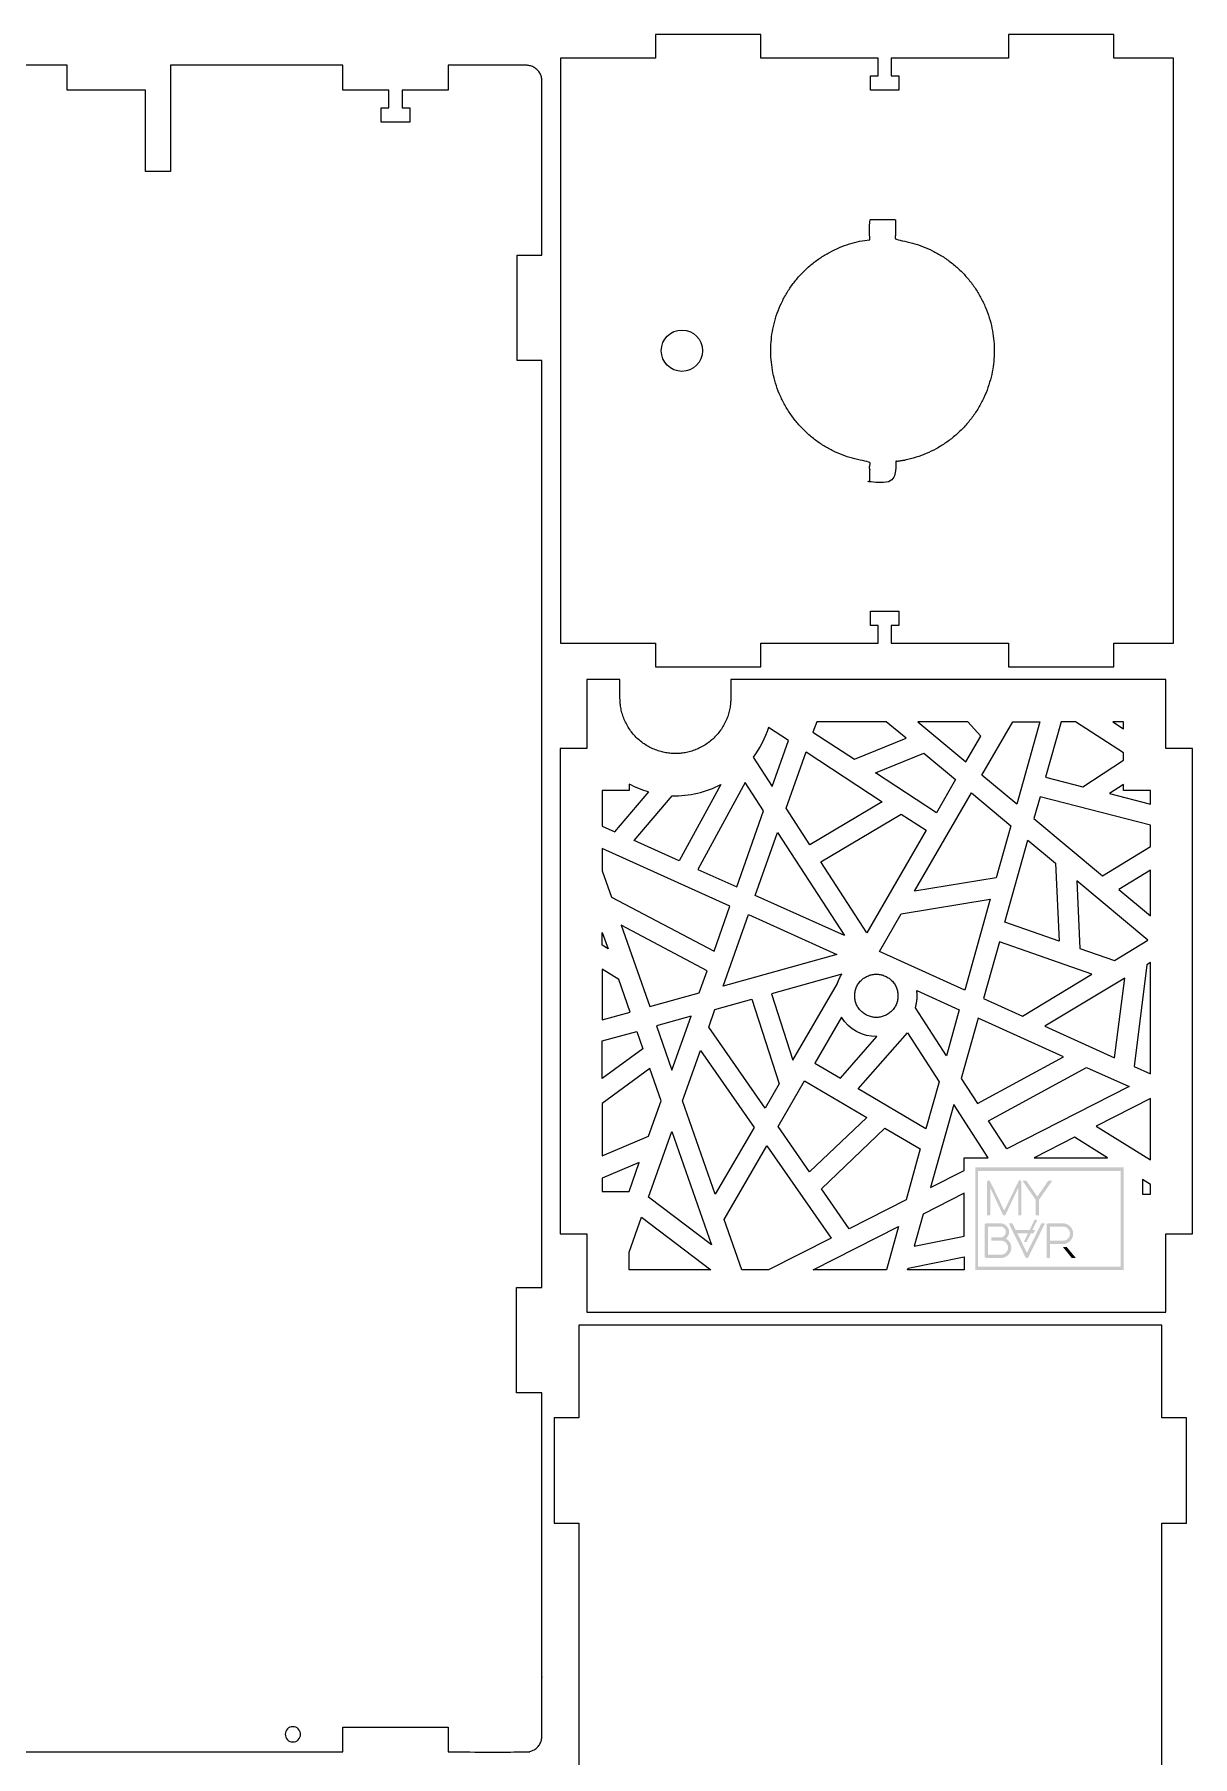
# Model space of a CAD drawing. Header units: millimetres. Extents: x -506 to 66, y 375 to 955.
# Drawn here: x -154.1 to 65.6, y 627.8 to 954.5 of the extents above; entities that cross this region are included whole.
import ezdxf

# ---------------------------------------------------------------- set-up
doc = ezdxf.new("R2010")
doc.units = ezdxf.units.MM
doc.layers.add('Default', color=18, linetype='Continuous', true_color=0x000000)

msp = doc.modelspace()

# ---------------------------------------------------------------- hatches: boundary and pattern name
at = {"layer": 'Default', "true_color": 0xffffff, "extrusion": (0, 0, -1)}
h = msp.add_hatch(color=7, dxfattribs=at)
h.paths.add_polyline_path([(-52.54, 720.14), (-24.4, 720.14), (-24.4, 739.57), (-52.54, 739.57)], flags=0)
h.paths.add_polyline_path([(-24.95, 720.78), (-51.99, 720.78), (-51.99, 738.93), (-24.95, 738.93)], flags=0)
for points in [[(-33.18, 730.49), (-32.57, 730.49), (-32.57, 735.72), (-30.17, 730.64), (-30.16, 730.64), (-30.16, 730.63), (-30.15, 730.62), (-30.15, 730.61), (-30.14, 730.6), (-30.13, 730.6), (-30.13, 730.59), (-30.12, 730.58), (-30.11, 730.58), (-30.1, 730.57), (-30.1, 730.56), (-30.09, 730.56), (-30.08, 730.55), (-30.07, 730.55), (-30.06, 730.54), (-30.06, 730.53), (-30.05, 730.53), (-30.04, 730.53), (-30.03, 730.52), (-30.02, 730.52), (-30.01, 730.51), (-30, 730.51), (-29.99, 730.51), (-29.98, 730.51), (-29.97, 730.5), (-29.96, 730.5), (-29.95, 730.5), (-29.94, 730.5), (-29.94, 730.5), (-29.93, 730.5), (-29.92, 730.5), (-29.91, 730.5), (-29.9, 730.5), (-29.89, 730.5), (-29.88, 730.5), (-29.87, 730.5), (-29.86, 730.5), (-29.85, 730.5), (-29.84, 730.5), (-29.83, 730.5), (-29.82, 730.51), (-29.81, 730.51), (-29.8, 730.51), (-29.79, 730.52), (-29.78, 730.52), (-29.77, 730.52), (-29.77, 730.53), (-29.76, 730.53), (-29.75, 730.54), (-29.74, 730.54), (-29.73, 730.55), (-29.73, 730.55), (-29.72, 730.56), (-29.71, 730.57), (-29.7, 730.57), (-29.7, 730.58), (-29.69, 730.59), (-29.68, 730.59), (-29.67, 730.6), (-29.67, 730.61), (-29.66, 730.62), (-29.66, 730.63), (-29.65, 730.64), (-29.64, 730.64), (-27.25, 735.72), (-27.25, 730.49), (-26.64, 730.49), (-26.64, 736.81), (-26.64, 736.83), (-26.64, 736.84), (-26.64, 736.85), (-26.64, 736.86), (-26.64, 736.87), (-26.64, 736.87), (-26.64, 736.88), (-26.64, 736.89), (-26.64, 736.89), (-26.64, 736.9), (-26.65, 736.9), (-26.65, 736.91), (-26.65, 736.92), (-26.65, 736.92), (-26.65, 736.93), (-26.66, 736.93), (-26.66, 736.94), (-26.66, 736.94), (-26.66, 736.95), (-26.66, 736.95), (-26.67, 736.96), (-26.67, 736.96), (-26.67, 736.97), (-26.67, 736.97), (-26.68, 736.98), (-26.68, 736.98), (-26.68, 736.99), (-26.69, 736.99), (-26.69, 737), (-26.69, 737), (-26.7, 737.01), (-26.7, 737.01), (-26.71, 737.02), (-26.71, 737.02), (-26.71, 737.02), (-26.72, 737.03), (-26.72, 737.03), (-26.73, 737.04), (-26.73, 737.04), (-26.73, 737.04), (-26.74, 737.05), (-26.74, 737.05), (-26.75, 737.05), (-26.75, 737.06), (-26.76, 737.06), (-26.76, 737.06), (-26.77, 737.07), (-26.77, 737.07), (-26.78, 737.07), (-26.79, 737.08), (-26.79, 737.08), (-26.8, 737.08), (-26.8, 737.08), (-26.81, 737.09), (-26.82, 737.09), (-26.83, 737.09), (-26.84, 737.1), (-26.85, 737.1), (-26.86, 737.1), (-26.87, 737.11), (-26.87, 737.11), (-26.88, 737.11), (-26.89, 737.11), (-26.89, 737.11), (-26.9, 737.11), (-26.9, 737.11), (-26.91, 737.12), (-26.92, 737.12), (-26.92, 737.12), (-26.93, 737.12), (-26.93, 737.12), (-26.94, 737.12), (-26.95, 737.12), (-26.95, 737.12), (-26.96, 737.12), (-26.96, 737.12), (-26.97, 737.12), (-26.98, 737.12), (-26.98, 737.12), (-26.99, 737.11), (-27, 737.11), (-27, 737.11), (-27.01, 737.11), (-27.01, 737.11), (-27.02, 737.11), (-27.03, 737.11), (-27.03, 737.1), (-27.04, 737.1), (-27.05, 737.1), (-27.05, 737.1), (-27.06, 737.09), (-27.07, 737.09), (-27.08, 737.09), (-27.08, 737.08), (-27.09, 737.08), (-27.09, 737.08), (-27.1, 737.07), (-27.11, 737.07), (-27.11, 737.07), (-27.12, 737.06), (-27.12, 737.06), (-27.13, 737.06), (-27.13, 737.05), (-27.14, 737.05), (-27.14, 737.05), (-27.15, 737.04), (-27.15, 737.04), (-27.15, 737.03), (-27.16, 737.03), (-27.16, 737.02), (-27.17, 737.02), (-27.17, 737.02), (-27.18, 737.01), (-27.18, 737.01), (-27.18, 737), (-27.19, 737), (-27.19, 736.99), (-27.2, 736.99), (-27.2, 736.98), (-27.2, 736.98), (-27.21, 736.97), (-29.91, 731.39), (-32.62, 736.97), (-32.62, 736.98), (-32.62, 736.98), (-32.63, 736.99), (-32.63, 736.99), (-32.63, 737), (-32.64, 737), (-32.64, 737.01), (-32.64, 737.01), (-32.65, 737.02), (-32.65, 737.02), (-32.66, 737.02), (-32.66, 737.03), (-32.66, 737.03), (-32.67, 737.04), (-32.67, 737.04), (-32.68, 737.05), (-32.68, 737.05), (-32.69, 737.05), (-32.69, 737.06), (-32.7, 737.06), (-32.7, 737.06), (-32.71, 737.07), (-32.71, 737.07), (-32.72, 737.07), (-32.72, 737.08), (-32.73, 737.08), (-32.73, 737.08), (-32.74, 737.09), (-32.75, 737.09), (-32.75, 737.09), (-32.76, 737.09), (-32.76, 737.1), (-32.77, 737.1), (-32.78, 737.1), (-32.78, 737.1), (-32.79, 737.11), (-32.79, 737.11), (-32.8, 737.11), (-32.81, 737.11), (-32.81, 737.11), (-32.82, 737.11), (-32.82, 737.11), (-32.83, 737.12), (-32.84, 737.12), (-32.84, 737.12), (-32.85, 737.12), (-32.85, 737.12), (-32.86, 737.12), (-32.87, 737.12), (-32.87, 737.12), (-32.88, 737.12), (-32.88, 737.12), (-32.89, 737.12), (-32.9, 737.12), (-32.9, 737.12), (-32.91, 737.11), (-32.91, 737.11), (-32.92, 737.11), (-32.93, 737.11), (-32.93, 737.11), (-32.94, 737.11), (-32.94, 737.11), (-32.95, 737.1), (-32.96, 737.1), (-32.96, 737.1), (-32.97, 737.1), (-32.97, 737.1), (-32.98, 737.09), (-32.99, 737.09), (-32.99, 737.09), (-33, 737.09), (-33, 737.08), (-33.01, 737.08), (-33.01, 737.08), (-33.02, 737.08), (-33.02, 737.07), (-33.03, 737.07), (-33.04, 737.07), (-33.04, 737.07), (-33.05, 737.06), (-33.05, 737.06), (-33.06, 737.06), (-33.06, 737.05), (-33.07, 737.05), (-33.07, 737.04), (-33.07, 737.04), (-33.08, 737.04), (-33.08, 737.03), (-33.09, 737.03), (-33.09, 737.02), (-33.1, 737.02), (-33.1, 737.02), (-33.11, 737.01), (-33.11, 737.01), (-33.11, 737), (-33.12, 737), (-33.12, 736.99), (-33.13, 736.99), (-33.13, 736.98), (-33.13, 736.98), (-33.14, 736.97), (-33.14, 736.97), (-33.14, 736.96), (-33.15, 736.96), (-33.15, 736.95), (-33.15, 736.94), (-33.16, 736.94), (-33.16, 736.93), (-33.16, 736.93), (-33.16, 736.92), (-33.17, 736.92), (-33.17, 736.91), (-33.17, 736.9), (-33.17, 736.9), (-33.17, 736.89), (-33.18, 736.89), (-33.18, 736.88), (-33.18, 736.88), (-33.18, 736.87), (-33.18, 736.86), (-33.18, 736.86), (-33.18, 736.85), (-33.18, 736.84), (-33.18, 736.84), (-33.18, 736.83), (-33.18, 736.83), (-33.18, 736.82), (-33.18, 736.81)], [(-36.49, 733.42), (-36.49, 730.52), (-35.88, 730.52), (-35.88, 733.45), (-33.34, 737.09), (-34.08, 737.09), (-36.19, 734.05), (-38.28, 737.09), (-39.03, 737.09)], [(-36.18, 729.63), (-35.39, 728), (-34.14, 725.41), (-33.63, 725.44), (-34.93, 728.13), (-35.68, 729.66)]]:
    msp.add_hatch(color=7, dxfattribs=at).paths.add_polyline_path(points, flags=0)
at = {"layer": 'Default', "true_color": 0xffffff}
h = msp.add_hatch(color=7, dxfattribs=at)
h.paths.add_polyline_path([(30.96, 725.36), (30.93, 725.42), (30.89, 725.47), (30.85, 725.52), (30.81, 725.57), (30.77, 725.62), (30.73, 725.67), (30.68, 725.72), (30.64, 725.76), (30.59, 725.81), (30.54, 725.85), (30.49, 725.89), (30.44, 725.93), (30.39, 725.96), (30.34, 726), (30.28, 726.03), (30.23, 726.07), (30.26, 726.1), (30.29, 726.13), (30.33, 726.16), (30.36, 726.19), (30.39, 726.22), (30.42, 726.25), (30.45, 726.29), (30.48, 726.32), (30.5, 726.36), (30.53, 726.39), (30.55, 726.43), (30.58, 726.47), (30.6, 726.5), (30.62, 726.54), (30.64, 726.58), (30.66, 726.62), (30.68, 726.67), (30.7, 726.71), (30.72, 726.75), (30.73, 726.79), (30.75, 726.83), (30.76, 726.88), (30.77, 726.92), (30.78, 726.97), (30.79, 727.01), (30.8, 727.06), (30.81, 727.1), (30.81, 727.15), (30.82, 727.2), (30.82, 727.24), (30.82, 727.29), (30.82, 727.34), (30.82, 727.38), (30.82, 727.42), (30.82, 727.46), (30.81, 727.51), (30.81, 727.55), (30.8, 727.59), (30.8, 727.63), (30.79, 727.67), (30.78, 727.71), (30.77, 727.75), (30.76, 727.79), (30.75, 727.82), (30.74, 727.86), (30.72, 727.9), (30.71, 727.94), (30.69, 727.97), (30.68, 728.01), (30.66, 728.05), (30.64, 728.08), (30.62, 728.12), (30.61, 728.15), (30.59, 728.18), (30.56, 728.22), (30.54, 728.25), (30.52, 728.28), (30.5, 728.31), (30.47, 728.34), (30.45, 728.37), (30.42, 728.4), (30.4, 728.43), (30.37, 728.46), (30.34, 728.49), (30.32, 728.52), (30.29, 728.55), (30.26, 728.57), (30.23, 728.6), (30.2, 728.62), (30.17, 728.65), (30.13, 728.67), (30.1, 728.69), (30.07, 728.71), (30.04, 728.73), (30, 728.75), (29.97, 728.77), (29.93, 728.79), (29.9, 728.81), (29.86, 728.83), (29.83, 728.84), (29.79, 728.86), (29.75, 728.87), (29.71, 728.88), (29.68, 728.9), (29.64, 728.91), (29.6, 728.92), (29.56, 728.93), (29.52, 728.94), (29.48, 728.94), (29.44, 728.95), (29.4, 728.96), (29.36, 728.96), (29.32, 728.96), (29.28, 728.97), (29.23, 728.97), (29.19, 728.97), (26.51, 728.97), (26.5, 728.97), (26.49, 728.97), (26.49, 728.97), (26.48, 728.97), (26.47, 728.97), (26.46, 728.97), (26.46, 728.96), (26.45, 728.96), (26.44, 728.96), (26.43, 728.96), (26.43, 728.96), (26.42, 728.96), (26.41, 728.95), (26.41, 728.95), (26.4, 728.95), (26.39, 728.95), (26.39, 728.94), (26.38, 728.94), (26.37, 728.94), (26.37, 728.93), (26.36, 728.93), (26.35, 728.93), (26.35, 728.92), (26.34, 728.92), (26.34, 728.92), (26.33, 728.91), (26.32, 728.91), (26.32, 728.9), (26.31, 728.9), (26.3, 728.89), (26.3, 728.89), (26.29, 728.88), (26.29, 728.88), (26.28, 728.87), (26.28, 728.86), (26.27, 728.86), (26.27, 728.85), (26.26, 728.85), (26.26, 728.84), (26.25, 728.84), (26.25, 728.83), (26.24, 728.82), (26.24, 728.82), (26.24, 728.81), (26.23, 728.8), (26.23, 728.8), (26.23, 728.79), (26.22, 728.78), (26.22, 728.78), (26.22, 728.77), (26.22, 728.76), (26.21, 728.76), (26.21, 728.75), (26.21, 728.74), (26.21, 728.74), (26.21, 728.73), (26.21, 728.72), (26.2, 728.72), (26.2, 728.71), (26.2, 728.7), (26.2, 728.69), (26.2, 728.69), (26.2, 728.68), (26.2, 728.67), (26.2, 722.71), (26.2, 722.7), (26.2, 722.69), (26.2, 722.69), (26.2, 722.68), (26.2, 722.67), (26.2, 722.66), (26.21, 722.66), (26.21, 722.65), (26.21, 722.64), (26.21, 722.64), (26.21, 722.63), (26.21, 722.62), (26.22, 722.61), (26.22, 722.61), (26.22, 722.6), (26.22, 722.59), (26.23, 722.59), (26.23, 722.58), (26.23, 722.57), (26.24, 722.57), (26.24, 722.56), (26.24, 722.55), (26.25, 722.55), (26.25, 722.54), (26.26, 722.54), (26.26, 722.53), (26.27, 722.52), (26.27, 722.52), (26.28, 722.51), (26.28, 722.51), (26.29, 722.5), (26.29, 722.49), (26.3, 722.49), (26.3, 722.48), (26.31, 722.48), (26.32, 722.47), (26.32, 722.47), (26.33, 722.46), (26.34, 722.46), (26.34, 722.45), (26.35, 722.45), (26.35, 722.45), (26.36, 722.44), (26.37, 722.44), (26.37, 722.43), (26.38, 722.43), (26.39, 722.43), (26.39, 722.43), (26.4, 722.42), (26.41, 722.42), (26.41, 722.42), (26.42, 722.42), (26.43, 722.41), (26.43, 722.41), (26.44, 722.41), (26.45, 722.41), (26.46, 722.41), (26.46, 722.41), (26.47, 722.4), (26.48, 722.4), (26.49, 722.4), (26.49, 722.4), (26.5, 722.4), (26.51, 722.4), (29.33, 722.4), (29.38, 722.4), (29.43, 722.41), (29.48, 722.41), (29.53, 722.42), (29.57, 722.42), (29.62, 722.43), (29.67, 722.44), (29.71, 722.45), (29.76, 722.46), (29.81, 722.47), (29.85, 722.48), (29.9, 722.5), (29.94, 722.51), (29.98, 722.53), (30.03, 722.55), (30.07, 722.57), (30.11, 722.59), (30.16, 722.61), (30.2, 722.63), (30.24, 722.65), (30.28, 722.68), (30.32, 722.7), (30.36, 722.73), (30.4, 722.75), (30.44, 722.78), (30.47, 722.81), (30.51, 722.84), (30.54, 722.86), (30.58, 722.89), (30.61, 722.93), (30.65, 722.96), (30.68, 722.99), (30.71, 723.02), (30.75, 723.06), (30.78, 723.09), (30.81, 723.13), (30.83, 723.16), (30.86, 723.2), (30.89, 723.24), (30.92, 723.28), (30.94, 723.31), (30.97, 723.35), (30.99, 723.39), (31.01, 723.44), (31.03, 723.48), (31.05, 723.52), (31.07, 723.56), (31.09, 723.61), (31.11, 723.65), (31.13, 723.7), (31.14, 723.74), (31.16, 723.79), (31.17, 723.83), (31.18, 723.88), (31.2, 723.93), (31.21, 723.97), (31.21, 724.02), (31.22, 724.07), (31.23, 724.11), (31.23, 724.16), (31.24, 724.21), (31.24, 724.26), (31.24, 724.31), (31.24, 724.36), (31.24, 724.43), (31.24, 724.49), (31.23, 724.56), (31.22, 724.63), (31.21, 724.69), (31.21, 724.73), (31.2, 724.76), (31.2, 724.79), (31.19, 724.82), (31.18, 724.85), (31.17, 724.88), (31.16, 724.92), (31.15, 724.95), (31.14, 724.98), (31.13, 725.01), (31.12, 725.04), (31.11, 725.07), (31.1, 725.1), (31.08, 725.13), (31.07, 725.16), (31.06, 725.19), (31.04, 725.22), (31.03, 725.25), (31.01, 725.28), (31, 725.3)], flags=0)
h.paths.add_polyline_path([(30.52, 723.83), (30.51, 723.8), (30.5, 723.77), (30.48, 723.74), (30.47, 723.71), (30.45, 723.68), (30.43, 723.66), (30.42, 723.63), (30.4, 723.6), (30.38, 723.58), (30.36, 723.55), (30.34, 723.52), (30.32, 723.5), (30.3, 723.48), (30.28, 723.45), (30.26, 723.43), (30.23, 723.41), (30.21, 723.38), (30.19, 723.36), (30.16, 723.34), (30.14, 723.32), (30.11, 723.3), (30.09, 723.28), (30.06, 723.26), (30.03, 723.25), (30.01, 723.23), (29.98, 723.21), (29.95, 723.19), (29.92, 723.18), (29.89, 723.16), (29.86, 723.15), (29.84, 723.13), (29.8, 723.12), (29.77, 723.11), (29.74, 723.1), (29.71, 723.09), (29.68, 723.08), (29.65, 723.07), (29.62, 723.06), (29.58, 723.05), (29.55, 723.04), (29.52, 723.04), (29.49, 723.03), (29.45, 723.03), (29.42, 723.02), (29.39, 723.02), (29.35, 723.02), (29.32, 723.02), (29.29, 723.02), (26.81, 723.02), (26.81, 728.36), (29.19, 728.36), (29.22, 728.36), (29.24, 728.36), (29.27, 728.36), (29.29, 728.36), (29.32, 728.36), (29.35, 728.35), (29.37, 728.35), (29.4, 728.34), (29.42, 728.34), (29.45, 728.33), (29.47, 728.32), (29.49, 728.32), (29.52, 728.31), (29.54, 728.3), (29.57, 728.29), (29.59, 728.28), (29.61, 728.27), (29.64, 728.26), (29.66, 728.25), (29.68, 728.24), (29.7, 728.22), (29.72, 728.21), (29.74, 728.2), (29.77, 728.18), (29.79, 728.17), (29.8, 728.16), (29.82, 728.14), (29.84, 728.13), (29.86, 728.11), (29.88, 728.09), (29.9, 728.08), (29.91, 728.06), (29.93, 728.04), (29.95, 728.03), (29.96, 728.01), (29.98, 727.99), (29.99, 727.97), (30.01, 727.95), (30.02, 727.93), (30.04, 727.91), (30.05, 727.89), (30.06, 727.87), (30.08, 727.85), (30.09, 727.83), (30.1, 727.81), (30.11, 727.78), (30.12, 727.76), (30.13, 727.74), (30.14, 727.71), (30.15, 727.69), (30.16, 727.67), (30.17, 727.64), (30.18, 727.62), (30.18, 727.59), (30.19, 727.57), (30.2, 727.54), (30.2, 727.52), (30.2, 727.49), (30.21, 727.47), (30.21, 727.44), (30.21, 727.42), (30.22, 727.39), (30.22, 727.36), (30.22, 727.34), (30.22, 727.31), (30.22, 727.29), (30.21, 727.26), (30.21, 727.23), (30.21, 727.21), (30.2, 727.18), (30.2, 727.16), (30.2, 727.13), (30.19, 727.11), (30.18, 727.08), (30.18, 727.06), (30.17, 727.03), (30.16, 727.01), (30.15, 726.99), (30.14, 726.96), (30.13, 726.94), (30.12, 726.92), (30.11, 726.89), (30.1, 726.87), (30.09, 726.85), (30.08, 726.83), (30.06, 726.8), (30.05, 726.78), (30.04, 726.76), (30.02, 726.74), (30.01, 726.72), (29.99, 726.7), (29.98, 726.68), (29.96, 726.66), (29.95, 726.65), (29.93, 726.63), (29.91, 726.61), (29.9, 726.59), (29.88, 726.58), (29.86, 726.56), (29.84, 726.54), (29.82, 726.53), (29.8, 726.51), (29.79, 726.5), (29.77, 726.49), (29.74, 726.47), (29.72, 726.46), (29.7, 726.45), (29.68, 726.43), (29.66, 726.42), (29.64, 726.41), (29.61, 726.4), (29.59, 726.39), (29.57, 726.38), (29.54, 726.37), (29.52, 726.36), (29.49, 726.36), (29.47, 726.35), (29.45, 726.34), (29.42, 726.34), (29.4, 726.33), (29.37, 726.33), (29.35, 726.32), (29.32, 726.32), (29.29, 726.32), (29.27, 726.32), (29.24, 726.31), (29.22, 726.31), (29.19, 726.31), (27.49, 726.31), (27.49, 725.7), (29.29, 725.7), (29.32, 725.7), (29.35, 725.7), (29.39, 725.69), (29.42, 725.69), (29.45, 725.69), (29.49, 725.68), (29.52, 725.68), (29.55, 725.67), (29.58, 725.67), (29.62, 725.66), (29.65, 725.65), (29.68, 725.64), (29.71, 725.63), (29.74, 725.62), (29.77, 725.61), (29.8, 725.59), (29.84, 725.58), (29.86, 725.57), (29.89, 725.55), (29.92, 725.54), (29.95, 725.52), (29.98, 725.5), (30.01, 725.49), (30.03, 725.47), (30.06, 725.45), (30.09, 725.43), (30.11, 725.41), (30.14, 725.39), (30.16, 725.37), (30.19, 725.35), (30.21, 725.33), (30.23, 725.3), (30.26, 725.28), (30.28, 725.26), (30.3, 725.23), (30.32, 725.21), (30.34, 725.18), (30.36, 725.16), (30.38, 725.13), (30.4, 725.1), (30.42, 725.08), (30.43, 725.05), (30.45, 725.02), (30.47, 724.99), (30.48, 724.96), (30.5, 724.93), (30.51, 724.9), (30.52, 724.87), (30.54, 724.84), (30.55, 724.81), (30.56, 724.78), (30.57, 724.75), (30.58, 724.72), (30.59, 724.69), (30.6, 724.65), (30.6, 724.62), (30.61, 724.59), (30.61, 724.56), (30.62, 724.52), (30.62, 724.49), (30.63, 724.46), (30.63, 724.42), (30.63, 724.39), (30.63, 724.36), (30.63, 724.32), (30.63, 724.29), (30.63, 724.25), (30.62, 724.22), (30.62, 724.19), (30.61, 724.15), (30.61, 724.12), (30.6, 724.09), (30.6, 724.05), (30.59, 724.02), (30.58, 723.99), (30.57, 723.96), (30.56, 723.92), (30.55, 723.89), (30.54, 723.86)], flags=0)
for points in [[(33.94, 722.55), (33.95, 722.54), (33.95, 722.53), (33.96, 722.52), (33.97, 722.51), (33.97, 722.5), (33.98, 722.49), (33.99, 722.48), (33.99, 722.47), (34, 722.46), (34, 722.46), (34.01, 722.46), (34.01, 722.45), (34.01, 722.45), (34.02, 722.45), (34.02, 722.44), (34.03, 722.44), (34.03, 722.44), (34.03, 722.43), (34.04, 722.43), (34.04, 722.43), (34.05, 722.42), (34.05, 722.42), (34.05, 722.42), (34.06, 722.41), (34.06, 722.41), (34.07, 722.41), (34.07, 722.41), (34.08, 722.4), (34.08, 722.4), (34.08, 722.4), (34.09, 722.4), (34.09, 722.4), (34.1, 722.39), (34.1, 722.39), (34.11, 722.39), (34.11, 722.39), (34.12, 722.39), (34.12, 722.39), (34.13, 722.38), (34.13, 722.38), (34.14, 722.38), (34.14, 722.38), (34.15, 722.38), (34.16, 722.38), (34.17, 722.38), (34.18, 722.38), (34.19, 722.37), (34.2, 722.37), (34.21, 722.37), (34.22, 722.37), (34.24, 722.37), (34.25, 722.38), (34.26, 722.38), (34.27, 722.38), (34.28, 722.38), (34.28, 722.38), (34.29, 722.38), (34.29, 722.38), (34.3, 722.38), (34.3, 722.39), (34.31, 722.39), (34.31, 722.39), (34.32, 722.39), (34.32, 722.39), (34.33, 722.39), (34.33, 722.4), (34.34, 722.4), (34.34, 722.4), (34.35, 722.4), (34.35, 722.4), (34.35, 722.41), (34.36, 722.41), (34.36, 722.41), (34.37, 722.41), (34.37, 722.42), (34.38, 722.42), (34.38, 722.42), (34.38, 722.43), (34.39, 722.43), (34.39, 722.43), (34.4, 722.44), (34.4, 722.44), (34.4, 722.44), (34.41, 722.45), (34.41, 722.45), (34.42, 722.45), (34.42, 722.46), (34.42, 722.46), (34.43, 722.46), (34.43, 722.47), (34.44, 722.48), (34.45, 722.49), (34.45, 722.5), (34.46, 722.51), (34.47, 722.52), (34.47, 722.53), (34.48, 722.54), (34.48, 722.55), (37.64, 728.97), (36.95, 728.97), (36.11, 727.21), (34.21, 723.37), (32.39, 727.1), (35.48, 727.1), (35.77, 727.71), (32.09, 727.71), (31.44, 728.97), (30.77, 728.97)], [(41.76, 724.49), (41.03, 724.49), (42.71, 722.41), (43.49, 722.41)]]:
    msp.add_hatch(color=7, dxfattribs=at).paths.add_polyline_path(points, flags=0)
h = msp.add_hatch(color=7, dxfattribs=at)
h.paths.add_polyline_path([(41.99, 725.31), (42.02, 725.33), (42.06, 725.35), (42.1, 725.38), (42.13, 725.4), (42.17, 725.42), (42.2, 725.45), (42.23, 725.48), (42.27, 725.5), (42.3, 725.53), (42.33, 725.56), (42.36, 725.59), (42.39, 725.61), (42.42, 725.64), (42.45, 725.68), (42.48, 725.71), (42.51, 725.74), (42.54, 725.77), (42.56, 725.8), (42.59, 725.84), (42.61, 725.87), (42.64, 725.91), (42.66, 725.94), (42.69, 725.98), (42.71, 726.01), (42.73, 726.05), (42.75, 726.09), (42.77, 726.12), (42.79, 726.16), (42.81, 726.2), (42.83, 726.24), (42.84, 726.28), (42.86, 726.32), (42.87, 726.36), (42.89, 726.4), (42.9, 726.44), (42.91, 726.49), (42.93, 726.53), (42.94, 726.57), (42.95, 726.61), (42.95, 726.66), (42.96, 726.7), (42.97, 726.74), (42.97, 726.79), (42.98, 726.83), (42.98, 726.88), (42.98, 726.92), (42.99, 726.97), (42.99, 727.01), (42.99, 727.06), (42.98, 727.11), (42.98, 727.16), (42.98, 727.21), (42.97, 727.26), (42.96, 727.3), (42.96, 727.35), (42.95, 727.4), (42.94, 727.45), (42.93, 727.49), (42.92, 727.54), (42.9, 727.58), (42.89, 727.63), (42.87, 727.67), (42.85, 727.72), (42.84, 727.76), (42.82, 727.81), (42.8, 727.85), (42.78, 727.89), (42.75, 727.94), (42.73, 727.98), (42.71, 728.02), (42.68, 728.06), (42.66, 728.1), (42.63, 728.13), (42.61, 728.17), (42.58, 728.21), (42.55, 728.24), (42.52, 728.28), (42.49, 728.31), (42.46, 728.35), (42.42, 728.38), (42.39, 728.41), (42.36, 728.45), (42.32, 728.48), (42.29, 728.51), (42.25, 728.54), (42.22, 728.56), (42.18, 728.59), (42.14, 728.62), (42.1, 728.64), (42.06, 728.67), (42.02, 728.69), (41.98, 728.72), (41.94, 728.74), (41.9, 728.76), (41.86, 728.78), (41.82, 728.8), (41.77, 728.82), (41.73, 728.84), (41.68, 728.86), (41.64, 728.87), (41.59, 728.89), (41.55, 728.9), (41.5, 728.91), (41.46, 728.92), (41.41, 728.93), (41.36, 728.94), (41.32, 728.95), (41.27, 728.96), (41.22, 728.96), (41.17, 728.96), (41.12, 728.97), (41.07, 728.97), (38.25, 728.97), (38.24, 728.97), (38.24, 728.97), (38.23, 728.97), (38.22, 728.97), (38.21, 728.97), (38.21, 728.97), (38.2, 728.96), (38.19, 728.96), (38.18, 728.96), (38.18, 728.96), (38.17, 728.96), (38.16, 728.96), (38.16, 728.95), (38.15, 728.95), (38.14, 728.95), (38.14, 728.95), (38.13, 728.94), (38.12, 728.94), (38.12, 728.94), (38.11, 728.93), (38.1, 728.93), (38.1, 728.93), (38.09, 728.92), (38.08, 728.92), (38.08, 728.91), (38.07, 728.91), (38.07, 728.9), (38.06, 728.9), (38.05, 728.89), (38.05, 728.89), (38.04, 728.88), (38.04, 728.88), (38.03, 728.87), (38.03, 728.87), (38.02, 728.86), (38.02, 728.85), (38.01, 728.85), (38.01, 728.84), (38, 728.84), (38, 728.83), (37.99, 728.82), (37.99, 728.82), (37.98, 728.81), (37.98, 728.8), (37.98, 728.8), (37.97, 728.79), (37.97, 728.78), (37.97, 728.78), (37.96, 728.77), (37.96, 728.76), (37.96, 728.76), (37.96, 728.75), (37.96, 728.74), (37.95, 728.74), (37.95, 728.73), (37.95, 728.72), (37.95, 728.71), (37.95, 728.71), (37.95, 728.7), (37.95, 728.69), (37.95, 728.68), (37.94, 728.68), (37.94, 728.67), (37.94, 728.66), (37.94, 722.41), (38.56, 722.41), (38.56, 725.06), (40.57, 725.06), (40.58, 725.06), (41.29, 725.06), (41.33, 725.07), (41.38, 725.07), (41.42, 725.08), (41.47, 725.1), (41.52, 725.11), (41.56, 725.12), (41.61, 725.14), (41.65, 725.15), (41.7, 725.17), (41.74, 725.19), (41.78, 725.21), (41.83, 725.23), (41.87, 725.25), (41.91, 725.27), (41.95, 725.29)], flags=0)
h.paths.add_polyline_path([(38.56, 725.67), (38.56, 728.36), (41.03, 728.36), (41.06, 728.35), (41.1, 728.35), (41.13, 728.35), (41.16, 728.35), (41.2, 728.35), (41.23, 728.34), (41.26, 728.34), (41.3, 728.33), (41.33, 728.32), (41.36, 728.31), (41.39, 728.31), (41.42, 728.3), (41.45, 728.29), (41.49, 728.27), (41.52, 728.26), (41.55, 728.25), (41.58, 728.24), (41.61, 728.22), (41.64, 728.21), (41.67, 728.19), (41.7, 728.18), (41.72, 728.16), (41.75, 728.14), (41.78, 728.13), (41.8, 728.11), (41.83, 728.09), (41.86, 728.07), (41.88, 728.05), (41.91, 728.03), (41.93, 728.01), (41.95, 727.99), (41.98, 727.97), (42, 727.94), (42.02, 727.92), (42.04, 727.9), (42.06, 727.87), (42.08, 727.85), (42.1, 727.82), (42.12, 727.8), (42.14, 727.77), (42.16, 727.74), (42.18, 727.71), (42.19, 727.69), (42.21, 727.66), (42.22, 727.63), (42.24, 727.6), (42.25, 727.57), (42.27, 727.54), (42.28, 727.51), (42.29, 727.48), (42.3, 727.45), (42.31, 727.42), (42.32, 727.38), (42.33, 727.35), (42.34, 727.32), (42.35, 727.29), (42.35, 727.25), (42.36, 727.22), (42.36, 727.19), (42.37, 727.15), (42.37, 727.12), (42.37, 727.08), (42.37, 727.05), (42.37, 727.01), (42.37, 726.98), (42.37, 726.94), (42.37, 726.91), (42.37, 726.88), (42.36, 726.84), (42.36, 726.81), (42.35, 726.78), (42.35, 726.74), (42.34, 726.71), (42.33, 726.68), (42.32, 726.65), (42.31, 726.62), (42.3, 726.58), (42.29, 726.55), (42.28, 726.52), (42.27, 726.49), (42.25, 726.46), (42.24, 726.43), (42.22, 726.4), (42.21, 726.38), (42.19, 726.35), (42.18, 726.32), (42.16, 726.29), (42.14, 726.27), (42.12, 726.24), (42.1, 726.21), (42.08, 726.19), (42.06, 726.16), (42.04, 726.14), (42.02, 726.11), (42, 726.09), (41.98, 726.07), (41.95, 726.04), (41.93, 726.02), (41.91, 726), (41.88, 725.98), (41.86, 725.96), (41.83, 725.94), (41.8, 725.92), (41.78, 725.9), (41.75, 725.88), (41.72, 725.87), (41.7, 725.85), (41.67, 725.84), (41.64, 725.82), (41.61, 725.81), (41.58, 725.79), (41.55, 725.78), (41.52, 725.77), (41.49, 725.75), (41.45, 725.74), (41.42, 725.73), (41.39, 725.72), (41.36, 725.71), (41.33, 725.71), (41.3, 725.7), (41.26, 725.69), (41.23, 725.69), (41.2, 725.68), (41.16, 725.68), (41.13, 725.68), (41.1, 725.67), (41.06, 725.67), (41.03, 725.67)], flags=0)

# ---------------------------------------------------------------- linework, layer by layer
at = {"layer": 'Default'}
for points in [[(62.04, 839.03), (62.04, 950.03), (50.69, 950.03), (50.69, 954.53), (30.69, 954.53), (30.69, 950.03), (8.46, 950.03), (8.46, 946.65), (9.91, 946.65), (9.91, 943.96), (4.51, 943.96), (4.51, 946.65), (5.96, 946.65), (5.96, 950.03), (-16.27, 950.03), (-16.27, 954.53), (-36.27, 954.53), (-36.27, 950.03), (-54.26, 950.03), (-54.26, 839.03), (-36.27, 839.03), (-36.27, 834.53), (-16.27, 834.53), (-16.27, 839.03), (5.96, 839.03), (5.96, 842.41), (4.51, 842.41), (4.51, 845.1), (9.91, 845.1), (9.91, 842.41), (8.46, 842.41), (8.46, 839.03), (30.69, 839.03), (30.69, 834.53), (50.69, 834.53), (50.69, 839.03)], [(-5.67, 824.14), (-6.38, 822.15), (1.48, 817.03), (11.28, 821), (7.51, 824.14)], [(13.53, 824.14), (22.64, 816.53), (25.46, 821.39), (23.03, 824.14)], [(36.69, 824.14), (32.3, 808.47), (25.65, 814.03), (31.51, 824.14)], [(40.7, 824.14), (37.75, 813.6), (44.84, 811.79), (52.54, 816.84), (52.54, 818.23), (43.42, 824.14)], [(50.51, 824.14), (52.54, 822.82), (52.54, 824.14)], [(-7.7, 818.41), (6.77, 808.97), (-6.98, 800.79), (-11.47, 807.74)], [(20.68, 813.15), (17.05, 806.88), (5.47, 814.42), (14.68, 818.16)], [(-15.74, 807.23), (-19.24, 812.63), (-28.23, 796.13), (-20.85, 792.79)], [(31.16, 804.4), (28.4, 794.55), (12.88, 792), (23.68, 810.64)], [(52.54, 812.23), (49.9, 810.5), (57.64, 808.51), (57.64, 811.08), (52.54, 811.08)], [(57.64, 804.53), (36.7, 809.89), (35.55, 805.76), (48.54, 794.91), (57.64, 800.48)], [(10.37, 806.63), (15.11, 803.54), (3.84, 784.09), (-4.88, 797.55)], [(-0.41, 783.56), (-17.32, 791.2), (-13.1, 803.15)], [(30.04, 786.09), (34.41, 801.69), (39.66, 797.3), (40.34, 782.49)], [(-46.36, 795.86), (-44.62, 790.88), (-25.16, 780.59), (-22.14, 789.14), (-46.36, 800.09)], [(43.67, 793.95), (44.26, 781.13), (50.83, 778.84), (57.18, 782.67)], [(57.64, 795.96), (51.66, 792.31), (57.64, 787.31)], [(-23.41, 773.98), (-18.61, 787.55), (-1.88, 779.99)], [(10.38, 787.68), (27.26, 790.46), (22.43, 773.24), (6.24, 780.55)], [(-46.36, 784.17), (-45.27, 781.07), (-46.36, 781.75)], [(-26.46, 776.91), (-42.75, 785.53), (-37.35, 770.09), (-27.95, 772.71)], [(28.99, 782.37), (25.99, 771.63), (33.36, 768.3), (46.54, 776.25)], [(57.64, 778.44), (56.96, 778.03), (54.54, 758.73), (57.64, 757.33)], [(-46.36, 767.57), (-41.07, 769.05), (-43.24, 775.24), (-46.36, 777.2)], [(52.76, 775.5), (37.63, 766.37), (50.86, 760.39)], [(-24.98, 769.54), (-17.99, 771.49), (-12.78, 755.43), (-15.44, 750.84), (-26.15, 766.22)], [(-36.08, 766.44), (-33.14, 758.03), (-29.52, 768.27)], [(21.73, 756.45), (24.82, 751.69), (41.13, 760.56), (24.93, 767.88)], [(-46.36, 763.57), (-39.8, 765.4), (-38.64, 762.09), (-46.36, 756.44)], [(11.53, 765.12), (17.55, 755.82), (15.06, 746.92), (2.19, 754.5)], [(-31.11, 752.21), (-27.74, 761.75), (-17.57, 747.16), (-24.92, 734.49)], [(-46.36, 741.8), (-37.57, 745.51), (-35.19, 752.22), (-37.33, 758.32), (-46.36, 751.71)], [(53.6, 754.93), (30.37, 743.12), (26.92, 748.44), (45.53, 758.57)], [(-7.98, 756.02), (3.81, 749.07), (-7.01, 738.73), (-13.01, 747.35)], [(20.35, 751.5), (15.94, 735.78), (22.28, 739), (22.28, 741.43), (26.87, 741.43)], [(57.64, 752.65), (47.37, 747.43), (57.64, 741.02)], [(-25.65, 724.9), (-37.56, 733.95), (-33.16, 746.4)], [(-4.78, 735.52), (7.27, 747.04), (13.98, 743.08), (11.27, 733.41), (0.51, 727.94)], [(43.23, 745.33), (35.57, 741.43), (49.48, 741.43)], [(-19.9, 720.14), (-23.24, 729.7), (-15.14, 743.66), (-2.96, 726.17), (-14.83, 720.14)], [(-41.28, 735.01), (-39.33, 740.53), (-46.36, 737.57), (-46.36, 735.01)], [(57.64, 734.51), (57.64, 736.34), (56.14, 737.27), (56.14, 734.51)], [(14.53, 730.74), (12.82, 724.64), (22.28, 726.54), (22.28, 734.68)], [(-41.26, 723.5), (-38.91, 730.14), (-25.75, 720.14), (-41.26, 720.14)], [(-6.32, 720.14), (9.86, 728.37), (7.55, 720.14)], [(11.56, 720.14), (11.65, 720.47), (22.28, 722.61), (22.28, 720.14)]]:
    msp.add_lwpolyline(points, close=True, dxfattribs=at)
for points in [[(-17.75, 817.42), (-14.12, 811.82), (-11.02, 820.57), (-14.84, 823.06)], [(-41.26, 812.31), (-41.26, 811.08), (-46.36, 811.08), (-46.36, 804.32), (-43.95, 803.23), (-37.55, 810.81)], [(-23.84, 812.25), (-31.75, 797.72), (-40.3, 801.58), (-33.09, 810.11)], [(-0.91, 776.26), (-14.27, 772.53), (-10.18, 759.91), (-1.74, 774.47)], [(13.32, 773.13), (21.38, 769.48), (18.94, 760.77), (13.04, 769.87)], [(-0.97, 768.11), (-6.05, 759.35), (-1.19, 756.49), (5.76, 764.4)]]:
    msp.add_lwpolyline(points, dxfattribs=at)
msp.add_circle((-31.25, 894.53), 3.92, dxfattribs=at)
at = {"layer": 'Default', "extrusion": (0, 0, -1)}
msp.add_circle((105.07, 632.03), 1.45, dxfattribs=at)
for centre, radius, start, end in [((32.49, 828.61), 18.51, 197.4631, 217.1894), ((32.49, 828.61), 18.51, 285.8634, 298.2724), ((-5.64, 772.14), 7.74, 269.1165, 328.6394)]:
    msp.add_arc(centre, radius, start, end, dxfattribs=at)
at = {"layer": 'Default'}
msp.add_arc((-32.49, 828.61), 18.51, 268.1472, 297.8786, dxfattribs=at)
for points, weights, knots in [([(-147.91, 948.68), (-173.32, 948.68), (-198.73, 948.68), (-216.7, 948.68), (-228.64, 935.24), (-238.77, 923.83), (-248.89, 912.43)], [1, 1, 1, 0.912123107696, 1, 1, 1], [-4810.22365, -4810.22365, -4810.22365, -4759.408844, -4759.408844, -4725.619854, -4725.619854, -4695.113851, -4695.113851, -4695.113851]), ([(-57.81, 912.66), (-57.81, 929.17), (-57.81, 945.68), (-57.81, 948.68), (-60.81, 948.68), (-68.2, 948.68), (-75.59, 948.68)], [1, 1, 1, 0.707114019284, 1, 1, 1], [-4953.450318, -4953.450318, -4953.450318, -4920.428517, -4920.428517, -4915.71619, -4915.71619, -4900.940395, -4900.940395, -4900.940395]), ([(4.38, 915.59), (-14.39, 913.42), (-14.39, 894.53), (-14.39, 875.63), (4.38, 873.47), (4.38, 871.57), (4.38, 869.67), (6.83, 869.67), (9.28, 869.67), (9.28, 871.57), (9.28, 873.47), (28.01, 875.67), (28.01, 894.53), (28.01, 913.39), (9.28, 915.58), (9.28, 917.49), (9.28, 919.39), (6.83, 919.39), (4.38, 919.39), (4.38, 917.49), (4.38, 915.59)], [1, 0.746501322548, 1, 0.746501322548, 1, 1, 1, 1, 1, 1, 1, 0.74715639734, 1, 0.74715639734, 1, 1, 1, 1, 1, 1, 1], [124.802273, 124.802273, 124.802273, 148.929989, 148.929989, 173.057706, 173.057706, 183.257891, 183.257891, 183.457891, 183.457891, 183.657891, 183.657891, 207.750624, 207.750624, 231.843356, 231.843356, 242.057206, 242.057206, 245.630876, 245.630876, 245.830876, 245.830876, 245.830876]), ([(-21.98, 828.61), (-21.98, 818.1), (-32.49, 818.1), (-43, 818.1), (-43, 828.61), (-43, 830.38), (-43, 832.14)], [1, 0.707106781191, 1, 0.707106781191, 1, 1, 1], [551.716301, 551.716301, 551.716301, 567.424264, 567.424264, 583.132227, 583.132227, 586.49306, 586.49306, 586.49306]), ([(9.75, 772.14), (9.75, 776.25), (5.64, 776.25), (1.53, 776.25), (1.53, 772.14), (1.53, 768.03), (5.64, 768.03), (9.75, 768.03), (9.75, 772.14)], [1, 0.707106781187, 1, 0.707106781187, 1, 0.707106781187, 1, 0.707106781187, 1], [0, 0, 0, 8.63938, 8.63938, 17.27876, 17.27876, 25.918139, 25.918139, 34.557519, 34.557519, 34.557519]), ([(13.04, 769.87), (13.38, 770.98), (13.38, 772.14), (13.38, 772.64), (13.32, 773.13)], [0.906457053969, 0.941573627622, 1, 0.974261466609, 0.953046575683], [62.669051, 62.669051, 62.669051, 64.392436, 64.392436, 65.151637, 65.151637, 65.151637]), ([(-75.59, 628.68), (-68.2, 628.68), (-60.81, 628.68), (-57.81, 628.68), (-57.81, 631.68), (-57.81, 664.24), (-57.81, 696.8)], [1, 1, 1, 0.707106781186, 1, 1, 1], [-5243.971889, -5243.971889, -5243.971889, -5243.140658, -5243.140658, -5238.428269, -5238.428269, -5173.311878, -5173.311878, -5173.311878])]:
    msp.add_rational_spline(points, weights, degree=2, knots=knots, dxfattribs=at)
for points in [[(-147.91, 943.98), (-147.91, 946.33), (-147.91, 948.68)], [(-95.59, 948.68), (-109.45, 948.68), (-128.31, 948.68)], [(-128.31, 948.68), (-128.31, 938.61), (-128.31, 928.53)], [(-95.59, 943.98), (-95.59, 946.33), (-95.59, 948.68)], [(-75.59, 948.68), (-75.59, 946.33), (-75.59, 943.98)], [(-133.01, 943.98), (-140.46, 943.98), (-147.91, 943.98)], [(-133.01, 928.53), (-133.01, 936.26), (-133.01, 943.98)], [(-86.84, 943.98), (-91.21, 943.98), (-95.59, 943.98)], [(-86.84, 940.6), (-86.84, 942.29), (-86.84, 943.98)], [(-75.59, 943.98), (-79.96, 943.98), (-84.34, 943.98)], [(-84.34, 943.98), (-84.34, 942.29), (-84.34, 940.6)], [(-88.29, 937.91), (-88.29, 939.26), (-88.29, 940.6)], [(-88.29, 940.6), (-87.56, 940.6), (-86.84, 940.6)], [(-82.89, 937.91), (-85.59, 937.91), (-88.29, 937.91)], [(-84.34, 940.6), (-83.61, 940.6), (-82.89, 940.6)], [(-82.89, 940.6), (-82.89, 939.26), (-82.89, 937.91)], [(-128.31, 928.53), (-130.66, 928.53), (-133.01, 928.53)], [(-62.51, 892.66), (-62.51, 902.66), (-62.51, 912.66)], [(-62.51, 912.66), (-60.16, 912.66), (-57.81, 912.66)], [(-57.81, 892.66), (-60.16, 892.66), (-62.51, 892.66)], [(-57.81, 716.8), (-57.81, 804.73), (-57.81, 892.66)], [(-43, 832.14), (-46.13, 832.14), (-49.26, 832.14)], [(-49.26, 832.14), (-49.26, 825.61), (-49.26, 819.08)], [(60.54, 832.14), (19.28, 832.14), (-21.98, 832.14)], [(-21.98, 832.14), (-21.98, 830.38), (-21.98, 828.61)], [(60.54, 819.08), (60.54, 825.61), (60.54, 832.14)], [(-49.26, 819.08), (-51.81, 819.08), (-54.36, 819.08)], [(-54.36, 819.08), (-54.36, 773.42), (-54.36, 727.01)], [(65.64, 819.08), (63.09, 819.08), (60.54, 819.08)], [(65.64, 727.01), (65.64, 773.42), (65.64, 819.08)], [(-54.36, 727.01), (-51.81, 727.01), (-49.26, 727.01)], [(-49.26, 727.01), (-49.26, 719.95), (-49.26, 712.14)], [(60.54, 712.14), (60.54, 719.95), (60.54, 727.01)], [(60.54, 727.01), (63.09, 727.01), (65.64, 727.01)], [(-62.61, 696.8), (-62.61, 706.8), (-62.61, 716.8)], [(-62.61, 716.8), (-60.21, 716.8), (-57.81, 716.8)], [(59.8, 709.65), (4.5, 709.65), (-50.8, 709.65)], [(-50.8, 709.65), (-50.8, 698.82), (-50.8, 692.09)], [(-49.26, 712.14), (5.64, 712.14), (60.54, 712.14)], [(59.8, 692.09), (59.8, 698.82), (59.8, 709.65)], [(-57.81, 696.8), (-60.21, 696.8), (-62.61, 696.8)], [(-50.8, 692.09), (-53.15, 692.09), (-55.5, 692.09)], [(-55.5, 692.09), (-55.5, 682.09), (-55.5, 672.09)], [(64.5, 692.09), (62.15, 692.09), (59.8, 692.09)], [(64.5, 672.09), (64.5, 682.09), (64.5, 692.09)], [(-55.5, 672.09), (-53.15, 672.09), (-50.8, 672.09)], [(-50.8, 672.09), (-50.8, 606.3), (-50.8, 540.52)], [(59.8, 540.52), (59.8, 606.3), (59.8, 672.09)], [(59.8, 672.09), (62.15, 672.09), (64.5, 672.09)], [(-95.59, 628.68), (-95.59, 631.03), (-95.59, 633.38)], [(-95.59, 633.38), (-85.59, 633.38), (-75.59, 633.38)], [(-75.59, 633.38), (-75.59, 631.03), (-75.59, 628.68)], [(-245.06, 628.68), (-172.82, 628.68), (-95.59, 628.68)]]:
    msp.add_open_spline(points, degree=2, dxfattribs=at)
msp.add_rational_spline([(-1.74, 774.47), (-1.44, 775.42), (-0.91, 776.26)], [0.904752040153, 0.87709160544, 0.86437491739], degree=2, dxfattribs=at)

doc.saveas('drawing.dxf')
